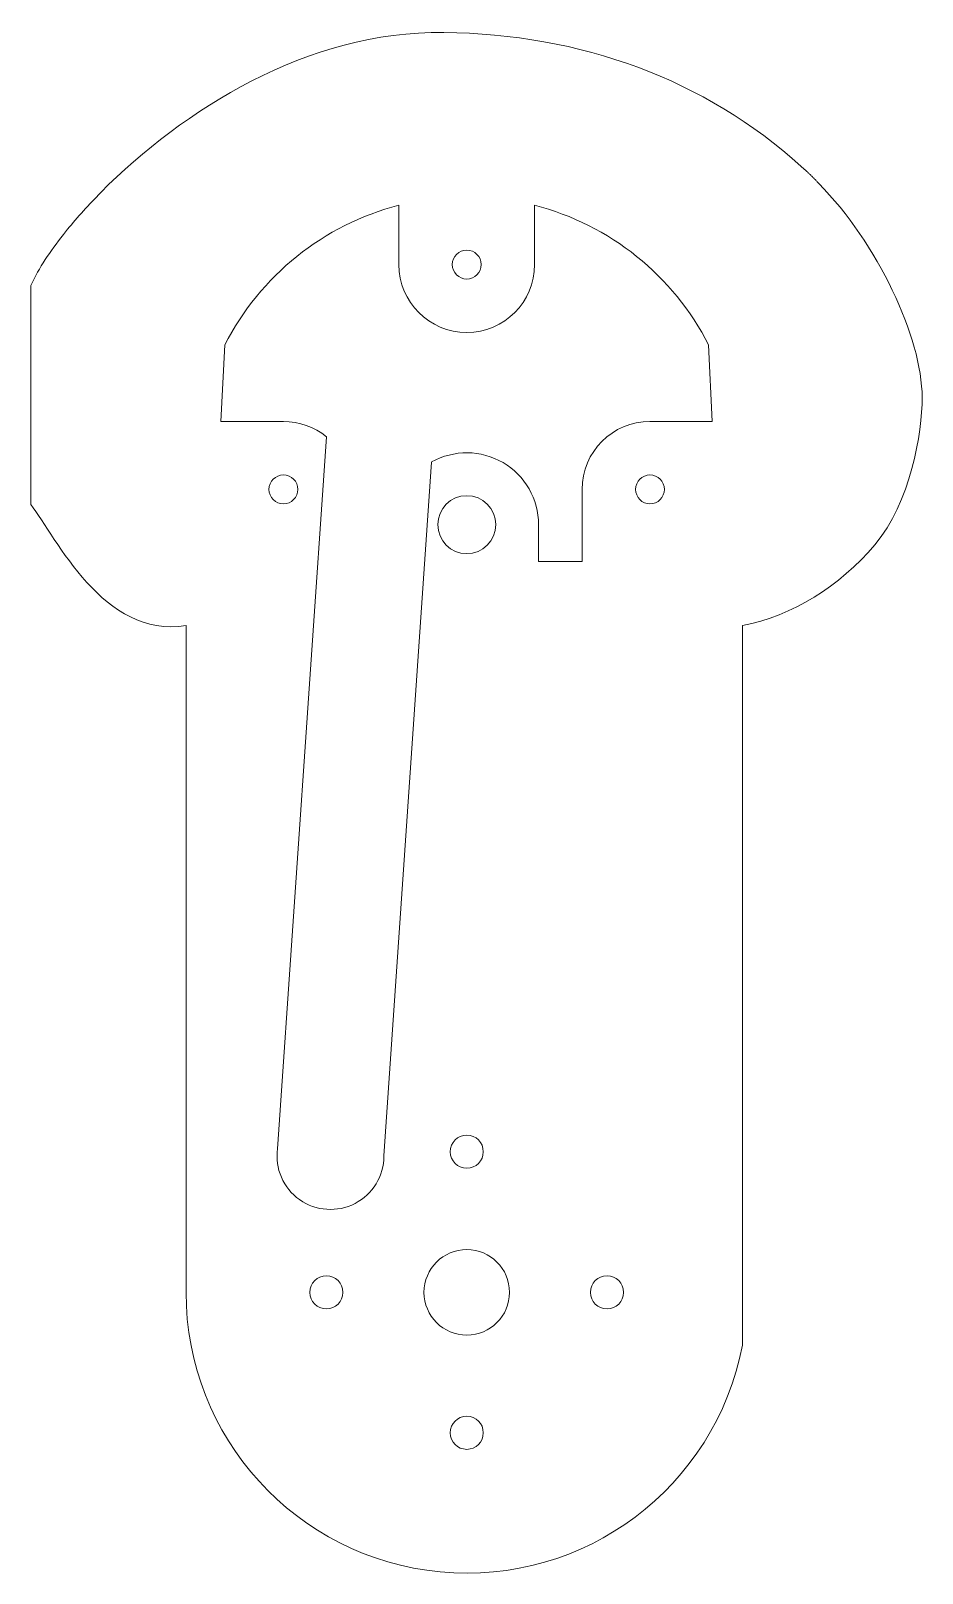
# Model space of a CAD drawing. Header units: millimetres. Extents: x -41 to 43, y -116 to 28.
import ezdxf

# ---------------------------------------------------------------- set-up
doc = ezdxf.new("R2010")
doc.units = ezdxf.units.MM

msp = doc.modelspace()

# ---------------------------------------------------------------- linework, layer by layer
at = {"color": 7, "linetype": 'Continuous', "lineweight": 15}
for p, q in [((-6.18, 6.1), (-6.18, 11.65)), ((6.52, 11.65), (6.52, 6.1)), ((-40.61, 4.14), (-40.61, -16.35)), ((-22.46, -1.41), (-22.85, -8.57)), ((23.13, -8.57), (22.79, -1.41)), ((-22.85, -8.57), (-16.98, -8.57)), ((17.31, -8.57), (23.13, -8.57)), ((-12.96, -10.01), (-17.53, -76.57)), ((-7.58, -77.25), (-3.12, -12.37)), ((10.96, -21.67), (10.96, -14.92)), ((6.88, -18.22), (6.88, -21.67)), ((6.88, -21.67), (10.96, -21.67)), ((-26.09, -27.65), (-26.09, -90)), ((25.95, -94.94), (25.95, -27.65))]:
    msp.add_line(p, q, dxfattribs=at)
for centre, radius in [((0.17, 6.1), 1.35), ((-16.98, -14.92), 1.35), ((17.31, -14.92), 1.35), ((0.17, -18.22), 2.71), ((0.17, -76.85), 1.55), ((0.17, -90), 4), ((-12.96, -90), 1.55), ((13.29, -90), 1.55), ((0.17, -103.13), 1.55)]:
    msp.add_circle(centre, radius, dxfattribs=at)
for centre, radius, start, end in [((0.17, -12.95), 25.4, 104.4775, 152.9834), ((0.17, -12.95), 25.4, 27.0166, 75.5225), ((-0.94, -19.88), 46.59, 141.0473, 141.819), ((0.17, 6.1), 6.35, 180, 0), ((-16.98, -14.92), 6.35, 50.6795, 90), ((17.31, -14.92), 6.35, 90, 180), ((0.17, -18.22), 6.72, 0, 119.2709), ((-12.58, -77.25), 5, 172.1344, 0), ((0.17, -90), 26.26, 180, 349.159)]:
    msp.add_arc(centre, radius, start, end, dxfattribs=at)
for points in [[(31.44, 15.28), (22.45, 23.44), (10.84, 27.66), (-14.78, 27.95), (-26.33, 20.57), (-34.07, 12.85)], [(25.95, -27.65), (30.63, -26.76), (35.02, -24), (41.68, -16.19), (42.77, -9.61), (42.77, -6.35)]]:
    msp.add_open_spline(points, degree=3, knots=[0, 0, 0, 0, 0.5, 0.5, 1, 1, 1, 1], dxfattribs=at)
for points, degree in [([(33.11, 13.67), (32.33, 14.54), (31.44, 15.28)], 2), ([(42.77, -6.35), (42.77, -0.72), (38.55, 8.16), (33.11, 13.67)], 3), ([(-34.07, 12.85), (-35.16, 11.69), (-36.25, 10.54), (-37.17, 9.4)], 3), ([(-37.56, 8.91), (-38.84, 7.28), (-39.8, 5.86), (-40.61, 4.14)], 3), ([(-40.61, -16.35), (-38.22, -19.43), (-33.83, -28.91), (-26.09, -27.65)], 3)]:
    msp.add_open_spline(points, degree=degree, dxfattribs=at)

doc.saveas('drawing.dxf')
